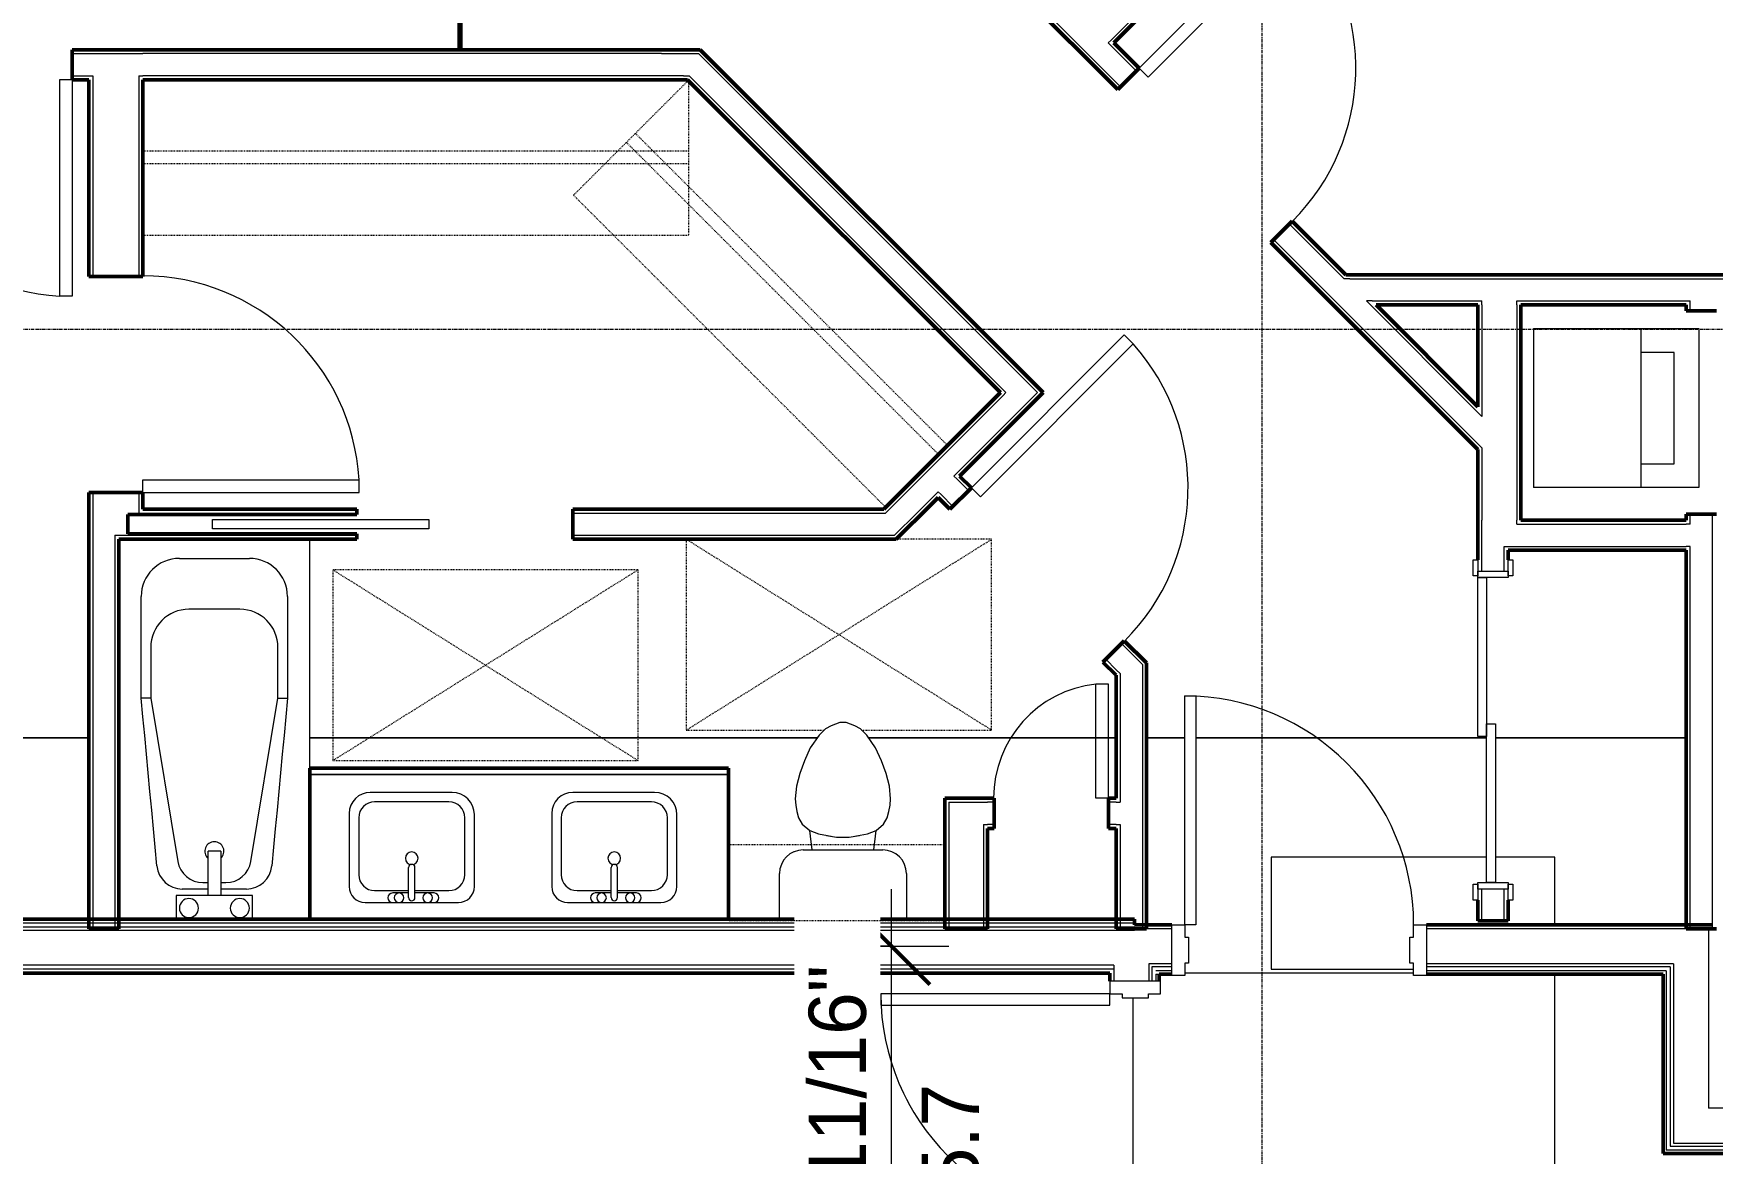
# Model space of a CAD drawing. Header units: inches. Extents: x -4217 to -1814, y 9706 to 12425.
# Drawn here: x -3674.5 to -3410.5, y 11717.6 to 11893.7 of the extents above; entities that cross this region are included whole.
import ezdxf

# ---------------------------------------------------------------- set-up
doc = ezdxf.new("R2010")
doc.units = ezdxf.units.IN
doc.header["$MEASUREMENT"] = 0
doc.linetypes.add('Dash', pattern=[0.25, 0.125, -0.125])
doc.linetypes.add('Grid Line 1_2_', pattern=[0.875, 0.5, -0.125, 0.125, -0.125])
for name, color, linetype, lineweight in [('A-ANNO-DIMS', 211, 'Continuous', 9), ('A-ANNO-DIMS-96', 211, 'Continuous', 9), ('A-AREA-1', 130, 'Continuous', 70), ('A-DOOR-1', 7, 'Continuous', 9), ('A-DOOR-2', 50, 'Continuous', 20), ('A-DOOR-6', 31, 'Continuous', 20), ('A-DOOR-7', 31, 'Continuous', 9), ('A-DOOR-FRAM', 31, 'Continuous', 20), ('A-DOOR-FRAM-1', 50, 'Continuous', 20), ('A-FLOR', 192, 'Continuous', 13), ('A-FLOR-1', 10, 'Continuous', 13), ('A-GENM-HDLN-1', 7, 'Dash', 9), ('A-WALL', 113, 'Continuous', 13), ('A-WALL-3', 250, 'Continuous', 50), ('A-WALL-4', 10, 'Continuous', 13), ('I-WALL-3', 2, 'Continuous', 50), ('P-SANR-FIXT-2', 7, 'Continuous', 9), ('Q-CASE-2', 250, 'Continuous', 50), ('Q-CASE-3', 7, 'Continuous', 9), ('Q-CASE-HDLN-1', 7, 'Dash', 9), ('S-GRID-1', 1, 'Grid Line 1_2_', 9)]:
    doc.layers.add(name, color=color, linetype=linetype, lineweight=lineweight)
doc.styles.add('Century Gothic', font='ufonts.com_century-gothic.ttf', dxfattribs={"height": 9})
doc.dimstyles.new('OD__1_16__Tol__', dxfattribs={"dimscale": 12, "dimtxt": 9.397514, "dimasz": 1, "dimexe": 0.75, "dimexo": 0.5, "dimgap": 0.125, "dimtad": 1, "dimdec": 4, "dimrnd": 0.0625, "dimzin": 3, "dimdsep": 46, "dimlunit": 4, "dimtxsty": 'Century Gothic', "dimblk1": 'OBLIQUE', "dimblk2": 'OBLIQUE', "dimsah": 1, "dimcen": 0.09, "dimdle": 0.75, "dimazin": 0, "dimtfac": 1, "dimtdec": 4, "dimtix": 1, "dimtmove": 0, "dimatfit": 3, "dimfxl": 1, "dimtvp": 1, "dimtfill": 1, "dimfrac": 2, "dimtolj": 1, "dimtzin": 0, "dimarcsym": 2})

# ---------------------------------------------------------------- blocks, each defined once
blk = doc.blocks.new('DIMBLOCK37-FLOOR PLAN - 2ND FLOOR')
at = {"layer": 'A-ANNO-DIMS-96'}
for p, q in [((-3539.61, 11684.49), (-3539.61, 11759.19)), ((-3542.09, 11750.19), (-3530.61, 11750.19)), ((-3539.61, 11750.19), (-3542.09, 11750.19)), ((-3507.42, 11684.49), (-3548.61, 11684.49)), ((-3539.61, 11684.49), (-3507.42, 11684.49))]:
    blk.add_line(p, q, dxfattribs=at)
at = {"layer": 'A-ANNO-DIMS-96', "lineweight": 50}
for p, q in [((-3539.61, 11750.19), (-3545.61, 11756.19)), ((-3539.61, 11750.19), (-3533.61, 11744.19)), ((-3539.61, 11684.49), (-3545.61, 11690.49)), ((-3539.61, 11684.49), (-3533.61, 11678.49))]:
    blk.add_line(p, q, dxfattribs=at)
at = {"layer": 'A-ANNO-DIMS-96', "color": 0, "insert": (-3534.87, 11705.11), "char_height": 9, "width": 29.356, "attachment_point": 1, "rotation": 90, "line_spacing_factor": 0.984502, "style": 'Century Gothic', "bg_fill": 3, "box_fill_scale": 1.25, "bg_fill_color": 256, "bg_fill_true_color": 13158600, "bg_fill_transparency": 0}
blk.add_mtext('65.7', dxfattribs=at)
at = {"layer": 'A-ANNO-DIMS-96', "color": 0, "insert": (-3552.64, 11683.11), "char_height": 9, "width": 82.1611, "attachment_point": 1, "rotation": 90, "line_spacing_factor": 0.984502, "style": 'Century Gothic', "bg_fill": 3, "box_fill_scale": 1.25, "bg_fill_color": 256, "bg_fill_true_color": 13158600, "bg_fill_transparency": 0}
blk.add_mtext('5\' - 5 11/16"', dxfattribs=at)
blk = doc.blocks.new('_Oblique')
at = {"color": 0, "linetype": 'ByBlock', "lineweight": -2}
blk.add_line((-0.5, -0.5), (0.5, 0.5), dxfattribs=at)

msp = doc.modelspace()

# ---------------------------------------------------------------- linework, layer by layer
at = {"layer": 'A-AREA-1'}
msp.add_line((-3607.49874, 11939.1894), (-3607.49874, 11891.1894), dxfattribs=at)
at = {"layer": 'A-DOOR-1'}
for p, q in [((-3448.17374, 11810.9394), (-3447.42374, 11810.9394)), ((-3448.17374, 11808.4394), (-3448.17374, 11810.9394)), ((-3447.42374, 11810.9394), (-3447.42374, 11808.4394)), ((-3442.67374, 11810.9394), (-3441.92374, 11810.9394)), ((-3442.67374, 11808.4394), (-3442.67374, 11810.9394)), ((-3441.92374, 11810.9394), (-3441.92374, 11808.4394)), ((-3447.42374, 11808.4394), (-3448.17374, 11808.4394)), ((-3441.92374, 11808.4394), (-3442.67374, 11808.4394)), ((-3448.17374, 11759.9394), (-3447.42374, 11759.9394)), ((-3448.17374, 11757.4394), (-3448.17374, 11759.9394)), ((-3447.42374, 11759.9394), (-3447.42374, 11757.4394)), ((-3442.67374, 11759.9394), (-3441.92374, 11759.9394)), ((-3442.67374, 11757.4394), (-3442.67374, 11759.9394)), ((-3441.92374, 11759.9394), (-3441.92374, 11757.4394)), ((-3447.42374, 11757.4394), (-3448.17374, 11757.4394)), ((-3441.92374, 11757.4394), (-3442.67374, 11757.4394))]:
    msp.add_line(p, q, dxfattribs=at)
for centre, radius, start, end in [((-3500.68566, 11888.28665), 34.06659, 315, 41.634313), ((-3668.45443, 11886.4394), 34.06659, 180, 266.634313), ((-3657.32943, 11821.54062), 34.06659, 3.365687, 90), ((-3527.06181, 11822.27896), 34.06659, 315, 41.634313), ((-3505.5021, 11773.47228), 18.06659, 96.355759, 180)]:
    msp.add_arc(centre, radius, start, end, dxfattribs=at)
at = {"layer": 'A-DOOR-2'}
for p, q in [((-3500.68566, 11888.28665), (-3476.63849, 11912.33382)), ((-3499.27145, 11886.87244), (-3475.22428, 11910.91961)), ((-3670.45443, 11886.4394), (-3670.45443, 11852.43156)), ((-3668.45443, 11886.4394), (-3670.45443, 11886.4394)), ((-3668.45443, 11886.4394), (-3668.45443, 11852.43156)), ((-3500.68566, 11888.28665), (-3499.27145, 11886.87244)), ((-3668.45443, 11852.43156), (-3670.45443, 11852.43156)), ((-3527.06181, 11822.27896), (-3503.01464, 11846.32613)), ((-3503.01464, 11846.32613), (-3501.60043, 11844.91191)), ((-3525.6476, 11820.86474), (-3501.60043, 11844.91191)), ((-3657.32943, 11823.54062), (-3623.3216, 11823.54062)), ((-3657.32943, 11821.54062), (-3657.32943, 11823.54062)), ((-3623.3216, 11821.54062), (-3623.3216, 11823.54062)), ((-3657.32943, 11821.54062), (-3623.3216, 11821.54062)), ((-3527.06181, 11822.27896), (-3525.6476, 11820.86474)), ((-3646.3711, 11815.8144), (-3646.3711, 11817.3144)), ((-3646.3711, 11817.3144), (-3612.3711, 11817.3144)), ((-3612.3711, 11817.3144), (-3612.3711, 11815.8144)), ((-3612.3711, 11815.8144), (-3646.3711, 11815.8144)), ((-3447.42374, 11808.1894), (-3446.04874, 11808.1894)), ((-3447.42374, 11783.1894), (-3447.42374, 11808.1894)), ((-3446.04874, 11808.1894), (-3446.04874, 11783.1894)), ((-3507.5021, 11773.47228), (-3507.5021, 11791.42783)), ((-3505.5021, 11791.42783), (-3507.5021, 11791.42783)), ((-3505.5021, 11773.47228), (-3505.5021, 11791.42783)), ((-3446.04874, 11783.1894), (-3447.42374, 11783.1894)), ((-3446.04874, 11785.1894), (-3444.67374, 11785.1894)), ((-3446.04874, 11760.1894), (-3446.04874, 11785.1894)), ((-3444.67374, 11785.1894), (-3444.67374, 11760.1894)), ((-3505.5021, 11773.47228), (-3507.5021, 11773.47228)), ((-3444.67374, 11760.1894), (-3446.04874, 11760.1894))]:
    msp.add_line(p, q, dxfattribs=at)
at = {"layer": 'A-DOOR-6'}
for p, q in [((-3493.52374, 11753.5644), (-3493.52374, 11789.5644)), ((-3493.52374, 11789.5644), (-3491.77374, 11789.5644)), ((-3491.77374, 11789.5644), (-3491.77374, 11753.5644)), ((-3491.77374, 11753.5644), (-3493.52374, 11753.5644))]:
    msp.add_line(p, q, dxfattribs=at)
at = {"layer": 'A-DOOR-7'}
msp.add_arc((-3493.52374, 11753.5644), 36, 0, 90, dxfattribs=at)
at = {"layer": 'A-DOOR-FRAM'}
for p, q in [((-3495.52374, 11753.5644), (-3493.52374, 11753.5644)), ((-3495.52374, 11745.5644), (-3495.52374, 11753.5644)), ((-3493.52374, 11753.5644), (-3493.52374, 11751.6269)), ((-3493.52374, 11751.6269), (-3492.89874, 11751.6269)), ((-3492.89874, 11751.6269), (-3492.89874, 11747.5019)), ((-3458.14874, 11751.6269), (-3457.52374, 11751.6269)), ((-3458.14874, 11747.5019), (-3458.14874, 11751.6269)), ((-3457.52374, 11751.6269), (-3457.52374, 11753.5644)), ((-3457.52374, 11753.5644), (-3455.52374, 11753.5644)), ((-3455.52374, 11753.5644), (-3455.52374, 11745.5644)), ((-3493.52374, 11747.5019), (-3493.52374, 11745.5644)), ((-3492.89874, 11747.5019), (-3493.52374, 11747.5019)), ((-3457.52374, 11747.5019), (-3458.14874, 11747.5019)), ((-3457.52374, 11745.5644), (-3457.52374, 11747.5019)), ((-3497.29874, 11742.6894), (-3497.29874, 11744.6894)), ((-3493.52374, 11745.5644), (-3495.52374, 11745.5644)), ((-3455.52374, 11745.5644), (-3457.52374, 11745.5644)), ((-3499.23624, 11742.0644), (-3499.23624, 11742.6894)), ((-3499.23624, 11742.6894), (-3497.29874, 11742.6894))]:
    msp.add_line(p, q, dxfattribs=at)
at = {"layer": 'A-DOOR-FRAM-1'}
for p, q in [((-3447.42374, 11809.1894), (-3442.67374, 11809.1894)), ((-3447.42374, 11808.1894), (-3447.42374, 11809.1894)), ((-3442.67374, 11808.1894), (-3447.42374, 11808.1894)), ((-3442.67374, 11809.1894), (-3442.67374, 11808.1894)), ((-3447.42374, 11759.1894), (-3447.42374, 11760.1894)), ((-3447.42374, 11760.1894), (-3442.67374, 11760.1894)), ((-3442.67374, 11760.1894), (-3442.67374, 11759.1894)), ((-3442.67374, 11759.1894), (-3447.42374, 11759.1894))]:
    msp.add_line(p, q, dxfattribs=at)
at = {"layer": 'A-FLOR'}
for p, q in [((-3446.04874, 11764.20793), (-3479.92374, 11764.20793)), ((-3479.92374, 11764.20793), (-3479.92374, 11746.5894)), ((-3435.32374, 11764.20793), (-3444.67374, 11764.20793)), ((-3435.32374, 11753.5644), (-3435.32374, 11764.20793)), ((-3479.92374, 11746.5894), (-3457.52374, 11746.5894)), ((-3457.52374, 11745.9644), (-3493.52374, 11745.9644)), ((-3435.32374, 11707.3144), (-3435.32374, 11745.8144)), ((-3501.67374, 11742.0644), (-3501.67374, 11707.3144))]:
    msp.add_line(p, q, dxfattribs=at)
at = {"layer": 'A-FLOR-1'}
for p, q in [((-3709.90604, 11782.9894), (-3665.82943, 11782.9894)), ((-3665.82943, 11782.9894), (-3709.90604, 11782.9894)), ((-3631.07943, 11782.9894), (-3551.25286, 11782.9894)), ((-3551.25286, 11782.9894), (-3631.07943, 11782.9894)), ((-3543.25135, 11782.9894), (-3504.29874, 11782.9894)), ((-3504.29874, 11782.9894), (-3543.25135, 11782.9894)), ((-3499.54874, 11782.9894), (-3493.52374, 11782.9894)), ((-3493.52374, 11782.9894), (-3499.54874, 11782.9894)), ((-3491.77374, 11782.9894), (-3446.04874, 11782.9894)), ((-3446.04874, 11782.9894), (-3491.77374, 11782.9894)), ((-3444.67374, 11782.9894), (-3414.67374, 11782.9894)), ((-3414.67374, 11782.9894), (-3444.67374, 11782.9894))]:
    msp.add_line(p, q, dxfattribs=at)
at = {"layer": 'A-GENM-HDLN-1'}
for p, q in [((-3571.87524, 11784.1894), (-3523.87524, 11814.1894)), ((-3571.87524, 11814.1894), (-3523.87524, 11784.1894)), ((-3571.87524, 11814.1894), (-3571.87524, 11784.1894)), ((-3523.87524, 11814.1894), (-3538.86368, 11814.1894)), ((-3523.87524, 11784.1894), (-3523.87524, 11814.1894)), ((-3627.45443, 11779.3894), (-3579.45443, 11809.3894)), ((-3627.45443, 11809.3894), (-3579.45443, 11779.3894)), ((-3579.45443, 11809.3894), (-3627.45443, 11809.3894)), ((-3627.45443, 11809.3894), (-3627.45443, 11779.3894)), ((-3579.45443, 11779.3894), (-3579.45443, 11809.3894)), ((-3571.87524, 11784.1894), (-3550.16809, 11784.1894)), ((-3544.33612, 11784.1894), (-3523.87524, 11784.1894)), ((-3627.45443, 11779.3894), (-3579.45443, 11779.3894))]:
    msp.add_line(p, q, dxfattribs=at)
at = {"layer": 'A-WALL'}
for p, q in [((-3501.42374, 11753.8144), (-3852.47374, 11753.8144)), ((-3501.42374, 11753.1894), (-3852.47374, 11753.1894)), ((-3501.42374, 11752.6894), (-3852.47374, 11752.6894)), ((-3501.42374, 11752.6894), (-3501.42374, 11753.1894)), ((-3495.52374, 11752.9394), (-3501.42374, 11752.9394)), ((-3411.17374, 11752.9394), (-3455.52374, 11752.9394)), ((-3411.17374, 11752.9394), (-3411.17374, 11724.7394)), ((-3504.67374, 11747.1894), (-3852.47374, 11747.1894)), ((-3504.67374, 11746.5644), (-3852.47374, 11746.5644)), ((-3504.67374, 11747.1894), (-3504.67374, 11744.6894)), ((-3495.52374, 11747.4394), (-3499.17374, 11747.4394)), ((-3499.17374, 11747.4394), (-3499.17374, 11744.6894)), ((-3495.52374, 11746.9394), (-3498.67374, 11746.9394)), ((-3498.67374, 11746.9394), (-3498.67374, 11744.6894)), ((-3495.52374, 11746.3144), (-3498.04874, 11746.3144)), ((-3416.67374, 11747.4394), (-3455.52374, 11747.4394)), ((-3417.17374, 11746.9394), (-3455.52374, 11746.9394)), ((-3417.79874, 11746.3144), (-3455.52374, 11746.3144)), ((-3417.79874, 11746.3144), (-3417.79874, 11718.1144)), ((-3417.17374, 11746.9394), (-3417.17374, 11718.7394)), ((-3416.67374, 11747.4394), (-3416.67374, 11719.2394)), ((-3498.04874, 11745.8144), (-3497.54874, 11745.8144)), ((-3498.04874, 11745.8144), (-3498.04874, 11744.6894)), ((-3341.72374, 11724.7394), (-3411.17374, 11724.7394)), ((-3342.97374, 11718.1144), (-3417.79874, 11718.1144)), ((-3417.17374, 11718.7394), (-3201.87374, 11718.7394)), ((-3416.67374, 11719.2394), (-3202.37374, 11719.2394))]:
    msp.add_line(p, q, dxfattribs=at)
at = {"layer": 'A-WALL-3'}
for p, q in [((-3504.66314, 11892.26413), (-3485.28624, 11911.64103)), ((-3518.74874, 11899.63222), (-3504.04442, 11884.9279)), ((-3500.68566, 11888.28665), (-3504.66314, 11892.26413)), ((-3665.82943, 11891.1894), (-3668.45443, 11891.1894)), ((-3668.45443, 11891.1894), (-3668.45443, 11886.4394)), ((-3665.20443, 11891.1894), (-3665.82943, 11891.1894)), ((-3657.32943, 11891.1894), (-3665.20443, 11891.1894)), ((-3576.4204, 11891.1894), (-3657.32943, 11891.1894)), ((-3570.58677, 11891.1894), (-3576.4204, 11891.1894)), ((-3569.70289, 11891.1894), (-3570.58677, 11891.1894)), ((-3515.78329, 11837.26979), (-3569.70289, 11891.1894)), ((-3668.45443, 11886.4394), (-3665.82943, 11886.4394)), ((-3665.82943, 11886.4394), (-3665.82943, 11855.54062)), ((-3657.32943, 11886.4394), (-3571.6704, 11886.4394)), ((-3657.32943, 11855.54062), (-3657.32943, 11886.4394)), ((-3571.6704, 11886.4394), (-3522.5008, 11837.26979)), ((-3504.04442, 11884.9279), (-3500.68566, 11888.28665)), ((-3476.64403, 11864.24502), (-3480.00279, 11860.88627)), ((-3468.1884, 11855.7894), (-3476.64403, 11864.24502)), ((-3480.00279, 11860.88627), (-3447.42374, 11828.30722)), ((-3665.82943, 11855.54062), (-3657.32943, 11855.54062)), ((-3408.89874, 11855.7894), (-3468.1884, 11855.7894)), ((-3463.4384, 11851.0394), (-3447.42374, 11851.0394)), ((-3447.42374, 11835.02473), (-3463.4384, 11851.0394)), ((-3447.42374, 11851.0394), (-3447.42374, 11835.02473)), ((-3440.67374, 11851.0394), (-3414.67374, 11851.0394)), ((-3440.67374, 11817.20449), (-3440.67374, 11851.0394)), ((-3414.67374, 11851.0394), (-3414.67374, 11850.12194)), ((-3414.67374, 11850.12194), (-3409.92374, 11850.12194)), ((-3522.5008, 11837.26979), (-3540.8312, 11818.9394)), ((-3519.14204, 11833.91104), (-3516.22523, 11836.82785)), ((-3516.22523, 11836.82785), (-3515.78329, 11837.26979)), ((-3528.91797, 11824.13511), (-3519.14204, 11833.91104)), ((-3447.42374, 11828.30722), (-3447.42374, 11817.20449)), ((-3527.06181, 11822.27896), (-3528.91797, 11824.13511)), ((-3657.32943, 11821.54062), (-3665.82943, 11821.54062)), ((-3665.82943, 11821.54062), (-3665.82943, 11816.5644)), ((-3657.32943, 11818.9394), (-3657.32943, 11821.54062)), ((-3534.11368, 11818.9394), (-3532.27673, 11820.77635)), ((-3532.27673, 11820.77635), (-3530.42057, 11818.9202)), ((-3530.42057, 11818.9202), (-3527.06181, 11822.27896)), ((-3659.70443, 11816.5644), (-3659.70443, 11818.0644)), ((-3659.70443, 11818.0644), (-3657.32943, 11818.0644)), ((-3623.70443, 11818.9394), (-3657.32943, 11818.9394)), ((-3657.32943, 11818.0644), (-3623.70443, 11818.0644)), ((-3623.70443, 11818.0644), (-3623.70443, 11818.9394)), ((-3540.8312, 11818.9394), (-3589.70443, 11818.9394)), ((-3589.70443, 11818.9394), (-3589.70443, 11814.1894)), ((-3538.23868, 11814.8144), (-3534.11368, 11818.9394)), ((-3414.67374, 11818.12194), (-3414.67374, 11817.20449)), ((-3409.92374, 11818.12194), (-3414.67374, 11818.12194)), ((-3665.82943, 11816.5644), (-3665.82943, 11752.9394)), ((-3659.70443, 11815.0644), (-3659.70443, 11816.5644)), ((-3623.70443, 11815.0644), (-3659.70443, 11815.0644)), ((-3623.70443, 11814.1894), (-3623.70443, 11815.0644)), ((-3538.86368, 11814.1894), (-3538.23868, 11814.8144)), ((-3447.42374, 11817.20449), (-3447.42374, 11813.07949)), ((-3414.67374, 11817.20449), (-3440.67374, 11817.20449)), ((-3661.07943, 11752.9394), (-3661.07943, 11814.1894)), ((-3661.07943, 11814.1894), (-3623.70443, 11814.1894)), ((-3589.70443, 11814.1894), (-3538.86368, 11814.1894)), ((-3447.42374, 11813.07949), (-3447.42374, 11812.45449)), ((-3447.42374, 11812.45449), (-3447.42374, 11810.9394)), ((-3442.67374, 11812.45449), (-3414.67374, 11812.45449)), ((-3442.67374, 11810.9394), (-3442.67374, 11812.45449)), ((-3414.67374, 11812.45449), (-3414.67374, 11752.9144)), ((-3504.29874, 11796.95877), (-3506.37894, 11794.87857)), ((-3503.02018, 11798.23733), (-3504.29874, 11796.95877)), ((-3499.54874, 11794.76588), (-3503.02018, 11798.23733)), ((-3506.37894, 11794.87857), (-3504.29874, 11792.79837)), ((-3499.54874, 11752.9394), (-3499.54874, 11794.76588)), ((-3504.29874, 11792.79837), (-3504.29874, 11773.47228)), ((-3530.6271, 11773.47228), (-3531.2521, 11773.47228)), ((-3524.5021, 11773.47228), (-3530.6271, 11773.47228)), ((-3523.5021, 11773.47228), (-3524.5021, 11773.47228)), ((-3504.29874, 11773.47228), (-3505.5021, 11773.47228)), ((-3447.42374, 11757.4394), (-3447.42374, 11754.1894)), ((-3442.67374, 11754.1894), (-3442.67374, 11757.4394)), ((-3447.42374, 11754.1894), (-3442.67374, 11754.1894)), ((-3665.82943, 11752.9394), (-3661.07943, 11752.9394)), ((-3414.67374, 11752.9144), (-3409.92374, 11752.9144))]:
    msp.add_line(p, q, dxfattribs=at)
at = {"layer": 'A-WALL-4'}
for p, q in [((-3505.10508, 11892.70607), (-3485.28624, 11912.52491)), ((-3503.60248, 11885.36984), (-3518.74874, 11900.5161)), ((-3505.10508, 11892.70607), (-3505.54702, 11892.26413)), ((-3501.1276, 11887.84471), (-3505.54702, 11892.26413)), ((-3668.45443, 11890.5644), (-3665.82943, 11890.5644)), ((-3665.82943, 11890.5644), (-3665.20443, 11890.5644)), ((-3665.20443, 11890.5644), (-3657.95443, 11890.5644)), ((-3657.95443, 11890.5644), (-3657.32943, 11890.5644)), ((-3575.7954, 11890.5644), (-3657.32943, 11890.5644)), ((-3575.7954, 11890.5644), (-3574.91152, 11890.5644)), ((-3574.91152, 11890.5644), (-3569.96177, 11890.5644)), ((-3569.96177, 11890.5644), (-3516.66717, 11837.26979)), ((-3668.45443, 11887.0644), (-3665.82943, 11887.0644)), ((-3665.82943, 11887.0644), (-3665.20443, 11887.0644)), ((-3665.20443, 11887.0644), (-3665.20443, 11855.54062)), ((-3657.95443, 11887.0644), (-3657.32943, 11887.0644)), ((-3657.95443, 11887.0644), (-3657.95443, 11855.54062)), ((-3572.2954, 11887.0644), (-3657.32943, 11887.0644)), ((-3572.2954, 11887.0644), (-3571.41152, 11887.0644)), ((-3571.41152, 11887.0644), (-3521.61692, 11837.26979)), ((-3468.44729, 11855.1644), (-3477.08597, 11863.80308)), ((-3447.42374, 11829.1911), (-3479.56085, 11861.32821)), ((-3467.5634, 11855.1644), (-3468.44729, 11855.1644)), ((-3467.5634, 11855.1644), (-3408.89874, 11855.1644)), ((-3464.0634, 11851.6644), (-3464.94729, 11851.6644)), ((-3447.42374, 11834.14085), (-3464.94729, 11851.6644)), ((-3464.0634, 11851.6644), (-3446.79874, 11851.6644)), ((-3446.79874, 11851.0394), (-3446.79874, 11851.6644)), ((-3441.29874, 11851.6644), (-3414.04874, 11851.6644)), ((-3441.29874, 11851.0394), (-3441.29874, 11851.6644)), ((-3414.04874, 11851.0394), (-3414.04874, 11851.6644)), ((-3446.79874, 11851.0394), (-3446.79874, 11833.51585)), ((-3441.29874, 11851.0394), (-3441.29874, 11817.20449)), ((-3414.04874, 11850.12194), (-3414.04874, 11851.0394)), ((-3539.94731, 11818.9394), (-3522.05886, 11836.82785)), ((-3521.61692, 11837.26979), (-3522.05886, 11836.82785)), ((-3516.66717, 11837.26979), (-3519.14204, 11834.79492)), ((-3529.80185, 11824.13511), (-3519.58398, 11834.35298)), ((-3519.14204, 11834.79492), (-3519.58398, 11834.35298)), ((-3447.42374, 11834.14085), (-3446.79874, 11833.51585)), ((-3447.42374, 11829.1911), (-3446.79874, 11828.5661)), ((-3446.79874, 11828.5661), (-3446.79874, 11817.20449)), ((-3529.35991, 11823.69317), (-3529.80185, 11824.13511)), ((-3529.35991, 11823.69317), (-3527.50375, 11821.83701)), ((-3665.20443, 11821.54062), (-3665.20443, 11816.5644)), ((-3657.95443, 11821.54062), (-3657.95443, 11818.3144)), ((-3534.99757, 11818.9394), (-3532.27673, 11821.66024)), ((-3531.83478, 11821.2183), (-3532.27673, 11821.66024)), ((-3531.83478, 11821.2183), (-3529.97863, 11819.36214)), ((-3657.95443, 11818.3144), (-3657.32943, 11818.3144)), ((-3657.95443, 11818.0644), (-3657.32943, 11818.0644)), ((-3657.32943, 11818.3144), (-3623.70443, 11818.3144)), ((-3589.70443, 11818.3144), (-3540.57231, 11818.3144)), ((-3539.94731, 11818.9394), (-3540.57231, 11818.3144)), ((-3535.62257, 11818.3144), (-3539.12257, 11814.8144)), ((-3534.99757, 11818.9394), (-3535.62257, 11818.3144)), ((-3414.04874, 11816.57949), (-3414.04874, 11818.12194)), ((-3410.54874, 11752.9144), (-3410.54874, 11818.12194)), ((-3665.20443, 11816.5644), (-3665.20443, 11752.9394)), ((-3661.70443, 11814.8144), (-3661.70443, 11752.9394)), ((-3661.70443, 11814.8144), (-3661.07943, 11814.8144)), ((-3661.07943, 11814.8144), (-3623.70443, 11814.8144)), ((-3589.70443, 11814.8144), (-3539.12257, 11814.8144)), ((-3446.79874, 11816.57949), (-3446.79874, 11817.20449)), ((-3446.79874, 11813.07949), (-3446.79874, 11816.57949)), ((-3441.29874, 11816.57949), (-3441.29874, 11817.20449)), ((-3441.29874, 11816.57949), (-3414.67374, 11816.57949)), ((-3414.04874, 11816.57949), (-3414.67374, 11816.57949)), ((-3446.79874, 11812.45449), (-3446.79874, 11813.07949)), ((-3446.79874, 11809.1894), (-3446.79874, 11812.45449)), ((-3443.29874, 11813.07949), (-3414.67374, 11813.07949)), ((-3443.29874, 11812.45449), (-3443.29874, 11813.07949)), ((-3443.29874, 11809.1894), (-3443.29874, 11812.45449)), ((-3414.04874, 11813.07949), (-3414.67374, 11813.07949)), ((-3414.04874, 11752.9144), (-3414.04874, 11813.07949)), ((-3503.46212, 11797.79538), (-3500.17374, 11794.507)), ((-3505.937, 11795.32051), (-3504.29874, 11793.68225)), ((-3504.29874, 11793.68225), (-3503.67374, 11793.05725)), ((-3503.67374, 11793.05725), (-3503.67374, 11772.84728)), ((-3530.6271, 11772.84728), (-3525.1271, 11772.84728)), ((-3525.1271, 11772.84728), (-3524.5021, 11772.84728)), ((-3523.5021, 11772.84728), (-3524.5021, 11772.84728)), ((-3504.29874, 11772.84728), (-3505.5021, 11772.84728)), ((-3504.29874, 11772.84728), (-3503.67374, 11772.84728)), ((-3525.1271, 11769.34728), (-3524.5021, 11769.34728)), ((-3523.5021, 11769.34728), (-3524.5021, 11769.34728)), ((-3504.29874, 11769.34728), (-3505.5021, 11769.34728)), ((-3504.29874, 11769.34728), (-3503.67374, 11769.34728)), ((-3446.79874, 11754.1894), (-3446.79874, 11759.1894)), ((-3443.29874, 11754.1894), (-3443.29874, 11759.1894))]:
    msp.add_line(p, q, dxfattribs=at)
at = {"layer": 'I-WALL-3'}
for p, q in [((-3501.42374, 11754.4394), (-3852.47374, 11754.4394)), ((-3501.42374, 11753.5644), (-3501.42374, 11754.4394)), ((-3495.52374, 11753.5644), (-3501.42374, 11753.5644)), ((-3410.54874, 11753.5644), (-3455.52374, 11753.5644)), ((-3852.47374, 11745.9394), (-3505.29874, 11745.9394)), ((-3505.29874, 11745.9394), (-3505.29874, 11744.6894)), ((-3497.54874, 11745.8144), (-3495.52374, 11745.8144)), ((-3497.54874, 11744.6894), (-3497.54874, 11745.8144)), ((-3455.52374, 11745.8144), (-3418.29874, 11745.8144)), ((-3418.29874, 11745.8144), (-3418.29874, 11717.6144)), ((-3418.29874, 11717.6144), (-3200.74874, 11717.6144))]:
    msp.add_line(p, q, dxfattribs=at)
at = {"layer": 'P-SANR-FIXT-2'}
for p, q in [((-3438.67374, 11847.32949), (-3412.67374, 11847.32949)), ((-3438.67374, 11847.32949), (-3438.67374, 11822.32949)), ((-3421.76749, 11822.32949), (-3421.76749, 11847.32949)), ((-3412.67374, 11847.32949), (-3412.67374, 11822.32949)), ((-3416.57999, 11843.57949), (-3421.76749, 11843.57949)), ((-3416.57999, 11826.07949), (-3416.57999, 11843.57949)), ((-3421.76749, 11826.07949), (-3416.57999, 11826.07949)), ((-3412.67374, 11822.32949), (-3438.67374, 11822.32949)), ((-3631.07943, 11778.1894), (-3631.07943, 11814.1894)), ((-3651.57943, 11811.1894), (-3640.57943, 11811.1894)), ((-3657.57943, 11789.1894), (-3657.57943, 11805.1894)), ((-3634.57943, 11805.1894), (-3634.57943, 11789.1894)), ((-3642.07943, 11803.1894), (-3650.07943, 11803.1894)), ((-3656.07943, 11797.1894), (-3656.07943, 11789.1894)), ((-3636.07943, 11789.1894), (-3636.07943, 11797.1894)), ((-3656.07943, 11789.1894), (-3657.57943, 11789.1894)), ((-3656.07943, 11789.1894), (-3651.82206, 11763.53456)), ((-3640.33681, 11763.53456), (-3636.07943, 11789.1894)), ((-3636.07943, 11789.1894), (-3634.57943, 11789.1894)), ((-3550.99187, 11783.36562), (-3552.3793, 11781.36562)), ((-3549.99187, 11784.36562), (-3550.99187, 11783.36562)), ((-3549.12584, 11784.86562), (-3549.99187, 11784.36562)), ((-3547.7521, 11785.36562), (-3549.12584, 11784.86562)), ((-3546.7521, 11785.36562), (-3547.7521, 11785.36562)), ((-3545.37836, 11784.86562), (-3546.7521, 11785.36562)), ((-3544.51234, 11784.36562), (-3545.37836, 11784.86562)), ((-3543.51234, 11783.36562), (-3544.51234, 11784.36562)), ((-3542.12491, 11781.36562), (-3543.51234, 11783.36562)), ((-3552.3793, 11781.36562), (-3553.31191, 11779.36562)), ((-3541.19229, 11779.36562), (-3542.12491, 11781.36562)), ((-3553.31191, 11779.36562), (-3554.03985, 11777.36562)), ((-3540.46435, 11777.36562), (-3541.19229, 11779.36562)), ((-3554.57779, 11775.35801), (-3554.7521, 11773.36562)), ((-3554.03985, 11777.36562), (-3554.57779, 11775.35801)), ((-3539.92641, 11775.35801), (-3540.46435, 11777.36562)), ((-3539.7521, 11773.36562), (-3539.92641, 11775.35801)), ((-3608.70202, 11774.38723), (-3621.56619, 11774.38723)), ((-3608.70202, 11774.38723), (-3621.56619, 11774.38723)), ((-3609.20202, 11772.88723), (-3620.88706, 11772.88723)), ((-3576.8595, 11774.38723), (-3589.72367, 11774.38723)), ((-3576.8595, 11774.38723), (-3589.72367, 11774.38723)), ((-3577.3595, 11772.88723), (-3589.04454, 11772.88723)), ((-3554.7521, 11773.36562), (-3554.66495, 11772.36942)), ((-3539.83926, 11772.36942), (-3539.7521, 11773.36562)), ((-3624.88706, 11771.06636), (-3624.88706, 11759.5644)), ((-3624.88706, 11771.06636), (-3624.88706, 11759.5644)), ((-3623.38706, 11770.38723), (-3623.38706, 11761.4394)), ((-3606.70202, 11761.4394), (-3606.70202, 11770.38723)), ((-3605.20202, 11759.5644), (-3605.20202, 11770.88723)), ((-3605.20202, 11759.5644), (-3605.20202, 11770.88723)), ((-3593.04454, 11771.06636), (-3593.04454, 11759.5644)), ((-3593.04454, 11771.06636), (-3593.04454, 11759.5644)), ((-3591.54454, 11770.38723), (-3591.54454, 11761.4394)), ((-3574.8595, 11761.4394), (-3574.8595, 11770.38723)), ((-3573.3595, 11759.5644), (-3573.3595, 11770.88723)), ((-3573.3595, 11759.5644), (-3573.3595, 11770.88723)), ((-3554.66495, 11772.36942), (-3554.48795, 11771.36562)), ((-3554.48795, 11771.36562), (-3554.22, 11770.36562)), ((-3554.22, 11770.36562), (-3553.65324, 11769.36562)), ((-3540.85097, 11769.36562), (-3540.28421, 11770.36562)), ((-3540.28421, 11770.36562), (-3540.01626, 11771.36562)), ((-3540.01626, 11771.36562), (-3539.83926, 11772.36942)), ((-3647.07943, 11758.1894), (-3647.07943, 11765.1269)), ((-3645.07943, 11765.1269), (-3647.07943, 11765.1269)), ((-3645.07943, 11765.1269), (-3645.07943, 11758.1894)), ((-3615.54454, 11757.8282), (-3615.54454, 11762.56655)), ((-3614.54454, 11757.8282), (-3614.54454, 11762.56655)), ((-3583.70202, 11757.8282), (-3583.70202, 11762.56655)), ((-3582.70202, 11757.8282), (-3582.70202, 11762.56655)), ((-3647.87602, 11760.1894), (-3647.07943, 11760.1894)), ((-3645.07943, 11760.1894), (-3644.28284, 11760.1894)), ((-3557.22832, 11754.4394), (-3557.22832, 11761.61562)), ((-3647.07943, 11758.1894), (-3652.07943, 11758.1894)), ((-3652.07943, 11758.1894), (-3652.07943, 11754.4394)), ((-3647.07943, 11759.1894), (-3651.12439, 11759.1894)), ((-3645.07943, 11758.1894), (-3647.07943, 11758.1894)), ((-3641.03447, 11759.1894), (-3645.07943, 11759.1894)), ((-3640.07943, 11758.1894), (-3645.07943, 11758.1894)), ((-3640.07943, 11754.4394), (-3640.07943, 11758.1894)), ((-3622.38706, 11757.0644), (-3607.70202, 11757.0644)), ((-3622.38706, 11757.0644), (-3607.70202, 11757.0644)), ((-3620.88706, 11758.9394), (-3615.54454, 11758.9394)), ((-3615.54454, 11758.5644), (-3618.04454, 11758.5644)), ((-3618.04454, 11757.0644), (-3611.54454, 11757.0644)), ((-3614.54454, 11758.9394), (-3609.20202, 11758.9394)), ((-3611.54454, 11758.5644), (-3614.54454, 11758.5644)), ((-3590.54454, 11757.0644), (-3575.8595, 11757.0644)), ((-3590.54454, 11757.0644), (-3575.8595, 11757.0644)), ((-3589.04454, 11758.9394), (-3583.70202, 11758.9394)), ((-3583.70202, 11758.5644), (-3586.20202, 11758.5644)), ((-3586.20202, 11757.0644), (-3579.70202, 11757.0644)), ((-3582.70202, 11758.9394), (-3577.3595, 11758.9394)), ((-3579.70202, 11758.5644), (-3582.70202, 11758.5644))]:
    msp.add_line(p, q, dxfattribs=at)
at = {"layer": 'P-SANR-FIXT-2', "flags": 128}
for points in [[(-3655.10693, 11762.81603), (-3655.38165, 11765.74641), (-3655.65638, 11768.67678), (-3655.9311, 11771.60715), (-3656.20582, 11774.53753), (-3656.48054, 11777.4679), (-3656.75527, 11780.39828), (-3657.02999, 11783.32865), (-3657.30471, 11786.25902), (-3657.57943, 11789.1894)], [(-3634.57943, 11789.1894), (-3634.85416, 11786.25902), (-3635.12888, 11783.32865), (-3635.4036, 11780.39828), (-3635.67832, 11777.4679), (-3635.95305, 11774.53753), (-3636.22777, 11771.60715), (-3636.50249, 11768.67678), (-3636.77721, 11765.74641), (-3637.05194, 11762.81603)]]:
    msp.add_lwpolyline(points, dxfattribs=at)
at = {"layer": 'P-SANR-FIXT-2'}
for centre, radius, start, end in [((-3651.57943, 11805.1894), 6, 90, 180), ((-3640.57943, 11805.1894), 6, 360, 90), ((-3650.07943, 11797.1894), 6, 90, 180), ((-3642.07943, 11797.1894), 6, 360, 90), ((-3621.56619, 11771.06636), 3.32087, 90, 180), ((-3621.56619, 11771.06636), 3.32087, 90, 180), ((-3620.88706, 11770.38723), 2.5, 90, 180), ((-3609.20202, 11770.38723), 2.5, 0, 90), ((-3608.70202, 11770.88723), 3.5, 0, 90), ((-3608.70202, 11770.88723), 3.5, 0, 90), ((-3589.72367, 11771.06636), 3.32087, 90, 180), ((-3589.72367, 11771.06636), 3.32087, 90, 180), ((-3589.04454, 11770.38723), 2.5, 90, 180), ((-3577.3595, 11770.38723), 2.5, 0, 90), ((-3576.8595, 11770.88723), 3.5, 0, 90), ((-3576.8595, 11770.88723), 3.5, 0, 90), ((-3646.07943, 11765.1269), 1.5, 90, 227.9289322), ((-3646.07943, 11765.1269), 1.5, 312.0710678, 90), ((-3615.04454, 11764.03173), 1, 0, 180), ((-3583.20202, 11764.03173), 1, 0, 180), ((-3651.12439, 11763.1894), 4, 185.355825, 270), ((-3647.87602, 11764.1894), 4, 189.4222692, 270), ((-3644.28284, 11764.1894), 4, 270, 350.5777308), ((-3641.03447, 11763.1894), 4, 270, 354.644175), ((-3615.04454, 11764.03173), 1, 180, 0), ((-3615.04454, 11762.56655), 0.5, 0, 180), ((-3583.20202, 11764.03173), 1, 180, 0), ((-3583.20202, 11762.56655), 0.5, 0, 180), ((-3622.38706, 11759.5644), 2.5, 180, 270), ((-3622.38706, 11759.5644), 2.5, 180, 270), ((-3620.88706, 11761.4394), 2.5, 180, 270), ((-3609.20202, 11761.4394), 2.5, 270, 0), ((-3607.70202, 11759.5644), 2.5, 270, 0), ((-3607.70202, 11759.5644), 2.5, 270, 0), ((-3590.54454, 11759.5644), 2.5, 180, 270), ((-3590.54454, 11759.5644), 2.5, 180, 270), ((-3589.04454, 11761.4394), 2.5, 180, 270), ((-3577.3595, 11761.4394), 2.5, 270, 0), ((-3575.8595, 11759.5644), 2.5, 270, 0), ((-3575.8595, 11759.5644), 2.5, 270, 0), ((-3650.07943, 11756.1894), 1.5, 90, 270), ((-3650.07943, 11756.1894), 1.5, 270, 90), ((-3642.07943, 11756.1894), 1.5, 90, 270), ((-3642.07943, 11756.1894), 1.5, 270, 90), ((-3618.04454, 11757.8144), 0.75, 90, 270), ((-3617.04454, 11757.8144), 0.75, 0, 180), ((-3617.04454, 11757.8144), 0.75, 180, 0), ((-3615.04454, 11757.8282), 0.5, 180, 0), ((-3612.54454, 11757.8144), 0.75, 0, 180), ((-3612.54454, 11757.8144), 0.75, 180, 0), ((-3611.54454, 11757.8144), 0.75, 270, 90), ((-3586.20202, 11757.8144), 0.75, 90, 270), ((-3585.20202, 11757.8144), 0.75, 0, 180), ((-3585.20202, 11757.8144), 0.75, 180, 0), ((-3583.20202, 11757.8282), 0.5, 180, 0), ((-3580.70202, 11757.8144), 0.75, 0, 180), ((-3580.70202, 11757.8144), 0.75, 180, 0), ((-3579.70202, 11757.8144), 0.75, 270, 90)]:
    msp.add_arc(centre, radius, start, end, dxfattribs=at)
at = {"layer": 'Q-CASE-2'}
for p, q in [((-3631.07943, 11754.4394), (-3631.07943, 11778.1894)), ((-3631.07943, 11778.1894), (-3565.2521, 11778.1894)), ((-3565.2521, 11778.1894), (-3565.2521, 11754.4394))]:
    msp.add_line(p, q, dxfattribs=at)
at = {"layer": 'Q-CASE-3'}
for p, q in [((-3631.07943, 11777.1894), (-3631.07943, 11778.1894)), ((-3631.07943, 11778.1894), (-3565.2521, 11778.1894)), ((-3565.2521, 11778.1894), (-3565.2521, 11777.1894)), ((-3565.2521, 11777.1894), (-3631.07943, 11777.1894)), ((-3631.07943, 11754.4394), (-3631.07943, 11777.1894)), ((-3631.07943, 11777.1894), (-3565.2521, 11777.1894)), ((-3565.2521, 11777.1894), (-3565.2521, 11754.4394))]:
    msp.add_line(p, q, dxfattribs=at)
at = {"layer": 'Q-CASE-HDLN-1'}
for p, q in [((-3657.32943, 11861.98992), (-3657.32943, 11886.4394)), ((-3657.32943, 11886.4394), (-3571.52831, 11886.4394)), ((-3589.60913, 11868.30023), (-3571.57018, 11886.33917)), ((-3571.57018, 11886.33917), (-3522.5008, 11837.26979)), ((-3571.52831, 11886.4394), (-3571.52831, 11861.98992)), ((-3530.81317, 11828.95743), (-3579.88254, 11878.02681)), ((-3532.22738, 11827.54321), (-3581.29676, 11876.61259)), ((-3571.52831, 11875.21466), (-3657.32943, 11875.21466)), ((-3571.52831, 11873.21466), (-3657.32943, 11873.21466)), ((-3540.53975, 11819.23085), (-3589.60913, 11868.30023)), ((-3571.52831, 11861.98992), (-3657.32943, 11861.98992)), ((-3522.5008, 11837.26979), (-3540.53975, 11819.23085)), ((-3565.2521, 11754.1894), (-3565.2521, 11766.1894))]:
    msp.add_line(p, q, dxfattribs=at)
at = {"layer": 'S-GRID-1'}
for p, q in [((-3481.32374, 9836.17969), (-3481.32374, 12376.79045)), ((-1814.20638, 11847.1894), (-4168.71446, 11847.1894))]:
    msp.add_line(p, q, dxfattribs=at)

# ---------------------------------------------------------------- next in the draw order: dimensions: what is measured, and where the dimension line sits
at = {"layer": 'A-ANNO-DIMS'}
dim = msp.add_linear_dim(base=(-3539.6053, 11750.1894), p1=(-3501.42374, 11684.4894), p2=(-3548.09058, 11750.1894), angle=90, dimstyle='OD__1_16__Tol__', override={"dimpost": '<>\\X', "dimfxl": 80.58712}, dxfattribs=at)
dim.commit()
dim.dimension.update_dxf_attribs({"geometry": 'DIMBLOCK37-FLOOR PLAN - 2ND FLOOR', "text_midpoint": (-3539.6053, 11717.3394)})

# ---------------------------------------------------------------- next in the draw order: linework, layer by layer
at = {"layer": 'A-DOOR-6'}
for p, q in [((-3541.29874, 11742.6894), (-3541.29874, 11740.9394)), ((-3505.29874, 11742.6894), (-3541.29874, 11742.6894)), ((-3541.29874, 11740.9394), (-3505.29874, 11740.9394)), ((-3505.29874, 11740.9394), (-3505.29874, 11742.6894))]:
    msp.add_line(p, q, dxfattribs=at)
at = {"layer": 'A-DOOR-7'}
msp.add_arc((-3505.29874, 11742.6894), 36, 180, 270, dxfattribs=at)
at = {"layer": 'A-DOOR-FRAM'}
for p, q in [((-3497.29874, 11744.6894), (-3505.29874, 11744.6894)), ((-3505.29874, 11744.6894), (-3505.29874, 11742.6894)), ((-3505.29874, 11742.6894), (-3503.36124, 11742.6894)), ((-3503.36124, 11742.6894), (-3503.36124, 11742.0644)), ((-3503.36124, 11742.0644), (-3499.23624, 11742.0644))]:
    msp.add_line(p, q, dxfattribs=at)
at = {"layer": 'A-WALL-3'}
for p, q in [((-3531.2521, 11773.47228), (-3531.2521, 11752.9394)), ((-3523.5021, 11768.72228), (-3523.5021, 11773.47228)), ((-3505.5021, 11773.47228), (-3505.5021, 11768.72228)), ((-3524.5021, 11752.9394), (-3524.5021, 11768.72228)), ((-3524.5021, 11768.72228), (-3523.5021, 11768.72228)), ((-3505.5021, 11768.72228), (-3504.29874, 11768.72228)), ((-3504.29874, 11768.72228), (-3504.29874, 11752.9394)), ((-3531.2521, 11752.9394), (-3524.5021, 11752.9394)), ((-3504.29874, 11752.9394), (-3499.54874, 11752.9394))]:
    msp.add_line(p, q, dxfattribs=at)
at = {"layer": 'A-WALL-4'}
for p, q in [((-3500.17374, 11794.507), (-3500.17374, 11752.9394)), ((-3530.6271, 11772.84728), (-3530.6271, 11752.9394)), ((-3525.1271, 11769.34728), (-3525.1271, 11752.9394)), ((-3503.67374, 11769.34728), (-3503.67374, 11752.9394))]:
    msp.add_line(p, q, dxfattribs=at)
at = {"layer": 'P-SANR-FIXT-2'}
for p, q in [((-3553.65324, 11769.36562), (-3552.46148, 11768.36562)), ((-3552.46148, 11768.36562), (-3551.08774, 11767.86562)), ((-3552.11377, 11765.34184), (-3552.46148, 11768.36562)), ((-3551.08774, 11767.86562), (-3548.2521, 11767.36562)), ((-3548.2521, 11767.36562), (-3546.2521, 11767.36562)), ((-3546.2521, 11767.36562), (-3543.41646, 11767.86562)), ((-3543.41646, 11767.86562), (-3542.04272, 11768.36562)), ((-3542.39044, 11765.34184), (-3542.04272, 11768.36562)), ((-3542.04272, 11768.36562), (-3540.85097, 11769.36562)), ((-3553.5021, 11765.34184), (-3541.0021, 11765.34184)), ((-3537.27588, 11761.61562), (-3537.27588, 11754.4394))]:
    msp.add_line(p, q, dxfattribs=at)
for centre, start, end in [((-3553.5021, 11761.61562), 90, 180), ((-3541.0021, 11761.61562), 0, 90)]:
    msp.add_arc(centre, 3.72622, start, end, dxfattribs=at)
at = {"layer": 'Q-CASE-HDLN-1'}
for p, q in [((-3565.2521, 11766.1894), (-3531.2521, 11766.1894)), ((-3531.2521, 11766.1894), (-3531.2521, 11754.1894)), ((-3531.2521, 11754.1894), (-3565.2521, 11754.1894))]:
    msp.add_line(p, q, dxfattribs=at)

doc.saveas('drawing.dxf')
